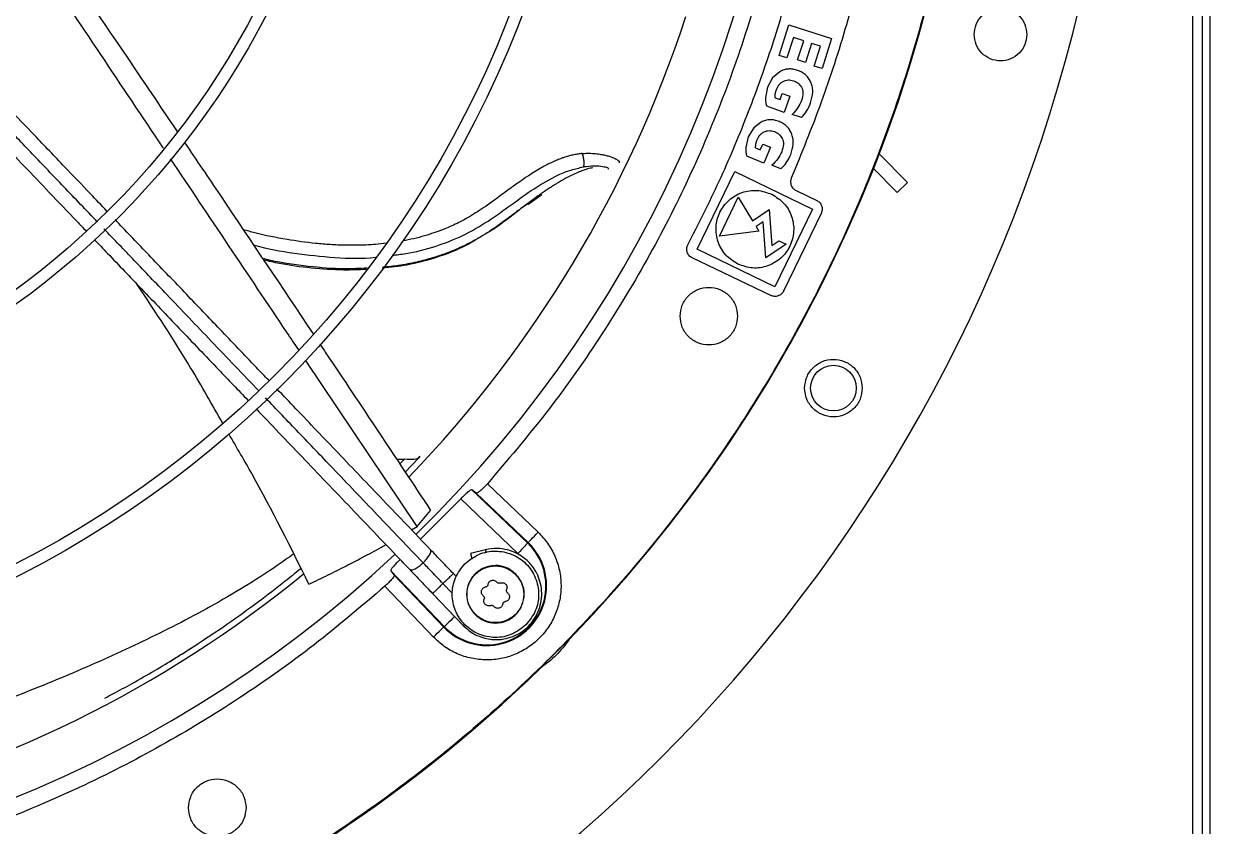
# Model space of a CAD drawing. Header units: inches. Extents: x 1229 to 1453, y -1023 to -720.
# Drawn here: x 1263.1 to 1272.84, y -934.96 to -928.37 of the extents above; entities that cross this region are included whole.
import ezdxf

# ---------------------------------------------------------------- set-up
doc = ezdxf.new("R2010")
doc.units = ezdxf.units.IN
doc.header["$MEASUREMENT"] = 0

msp = doc.modelspace()

# ---------------------------------------------------------------- linework, layer by layer
at = {"color": 18, "linetype": 'Continuous', "lineweight": 25, "true_color": 0x000000}
for p, q in [((1272.7736, -939.2706), (1272.7736, -911.8687)), ((1272.8366, -939.2706), (1272.8366, -911.8687)), ((1272.6906, -911.9447), (1272.6906, -939.1947)), ((1269.2973, -928.6322), (1269.3773, -928.3817)), ((1269.3773, -928.3817), (1269.7284, -928.4938)), ((1269.4145, -928.4863), (1269.3614, -928.6527)), ((1269.4992, -928.5134), (1269.4145, -928.4863)), ((1269.4496, -928.6687), (1269.4992, -928.5134)), ((1269.5633, -928.5338), (1269.5137, -928.6891)), ((1269.6372, -928.5574), (1269.5633, -928.5338)), ((1269.5852, -928.72), (1269.6372, -928.5574)), ((1269.7284, -928.4938), (1269.6496, -928.7405)), ((1269.3614, -928.6527), (1269.2973, -928.6322)), ((1269.5137, -928.6891), (1269.4496, -928.6687)), ((1269.6496, -928.7405), (1269.5852, -928.72)), ((1269.2437, -928.8161), (1269.2019, -928.8917)), ((1269.303, -928.7655), (1269.2437, -928.8161)), ((1269.2019, -928.8917), (1269.1854, -928.978)), ((1269.2648, -928.9795), (1269.2654, -928.947)), ((1269.2654, -928.947), (1269.2724, -928.9192)), ((1269.3055, -928.9941), (1269.3233, -928.9447)), ((1269.3233, -928.9447), (1269.3868, -928.9675)), ((1269.3393, -929.1001), (1269.1972, -929.0492)), ((1269.2648, -928.9795), (1269.3055, -928.9941)), ((1269.3868, -928.9675), (1269.3393, -929.1001)), ((1269.4805, -929.143), (1269.4048, -929.1158)), ((1269.0889, -929.2275), (1269.044, -929.3013)), ((1269.1502, -929.1794), (1269.0889, -929.2275)), ((1269.044, -929.3013), (1269.0239, -929.3868)), ((1269.1052, -929.3592), (1269.1133, -929.3317)), ((1269.1032, -929.3916), (1269.1052, -929.3592)), ((1269.1032, -929.3916), (1269.1433, -929.4079)), ((1269.1433, -929.4079), (1269.1631, -929.3593)), ((1269.1631, -929.3593), (1269.2256, -929.3847)), ((1269.2256, -929.3847), (1269.1726, -929.5152)), ((1270.1162, -929.4383), (1270.352, -929.6741)), ((1269.1726, -929.5152), (1269.0328, -929.4584)), ((1269.312, -929.5638), (1269.2375, -929.5336)), ((1268.6254, -930.2234), (1268.9338, -929.5854)), ((1268.9338, -929.5854), (1269.5719, -929.8938)), ((1270.2668, -929.756), (1270.0694, -929.5586)), ((1270.352, -929.6741), (1270.2668, -929.756)), ((1267.2352, -929.8546), (1267.3485, -929.773)), ((1268.8082, -930.1148), (1268.9623, -929.7961)), ((1268.9623, -929.7961), (1269.0794, -929.9896)), ((1269.4363, -929.7413), (1269.6063, -929.8224)), ((1269.0794, -929.9896), (1269.2164, -929.897)), ((1269.2164, -929.897), (1269.2374, -930.1926)), ((1269.5719, -929.8938), (1269.2634, -930.5318)), ((1269.6443, -929.9256), (1269.3338, -930.568)), ((1269.1671, -929.9982), (1269.1087, -930.0377)), ((1269.1882, -930.2945), (1269.1671, -929.9982)), ((1269.1305, -930.074), (1268.8082, -930.1148)), ((1269.1087, -930.0377), (1269.1305, -930.074)), ((1269.2634, -930.5318), (1268.6254, -930.2234)), ((1269.3543, -930.1822), (1269.1882, -930.2945)), ((1269.2374, -930.1926), (1269.2951, -930.1536)), ((1269.2951, -930.1536), (1269.3543, -930.1822)), ((1269.2301, -930.6026), (1268.5847, -930.2948)), ((1266.3277, -932.5), (1265.4106, -931.1334)), ((1266.2234, -931.9463), (1266.1831, -931.9853)), ((1266.2284, -932.0534), (1266.3404, -931.9353)), ((1266.3321, -931.9423), (1266.3498, -931.9227)), ((1266.3495, -931.923), (1266.3404, -931.9353)), ((1266.9026, -932.148), (1267.3194, -932.5464)), ((1266.8117, -932.2245), (1266.7756, -932.1976)), ((1266.7756, -932.1976), (1267.2339, -932.6358)), ((1266.8117, -932.2245), (1267.2378, -932.6318)), ((1266.6837, -932.2732), (1266.3537, -932.6031)), ((1267.1523, -932.7212), (1266.6837, -932.2732)), ((1266.3277, -932.5), (1266.4372, -932.3671)), ((1266.2811, -932.5272), (1266.3277, -932.5)), ((1267.2378, -932.6318), (1267.2339, -932.6358)), ((1266.887, -932.6902), (1266.7649, -932.7199)), ((1266.1862, -932.7706), (1266.6343, -933.2393)), ((1266.1107, -932.8625), (1266.1376, -932.8987)), ((1266.1107, -932.8625), (1266.5489, -933.3209)), ((1266.5449, -933.3247), (1266.1376, -932.8987)), ((1266.6476, -932.9107), (1266.6237, -932.8857)), ((1266.4595, -933.4063), (1266.0611, -932.9896)), ((1266.6145, -933.047), (1266.5383, -932.9673)), ((1266.4529, -933.0489), (1266.706, -933.3137)), ((1266.5489, -933.3209), (1266.5449, -933.3247))]:
    msp.add_line(p, q, dxfattribs=at)
at = {"color": 18, "linetype": 'Continuous', "lineweight": 25, "true_color": 0x000000, "flags": 128}
for points in [[(1267.2378, -932.6318), (1267.2396, -932.6299), (1267.2444, -932.6249), (1267.252, -932.6169), (1267.2622, -932.6063), (1267.2745, -932.5934), (1267.2885, -932.5788), (1267.3036, -932.5629), (1267.3194, -932.5464)], [(1267.2339, -932.6358), (1267.2321, -932.6377), (1267.2273, -932.6428), (1267.2197, -932.6507), (1267.2095, -932.6614), (1267.1972, -932.6742), (1267.1832, -932.6889), (1267.1681, -932.7047), (1267.1523, -932.7212)], [(1266.6343, -933.2393), (1266.6178, -933.255), (1266.6019, -933.2702), (1266.5873, -933.2842), (1266.5744, -933.2965), (1266.5638, -933.3066), (1266.5558, -933.3143), (1266.5508, -933.3191), (1266.5489, -933.3209)], [(1266.4595, -933.4063), (1266.476, -933.3906), (1266.4918, -933.3754), (1266.5065, -933.3614), (1266.5193, -933.3491), (1266.53, -933.339), (1266.5379, -933.3314), (1266.543, -933.3265), (1266.5449, -933.3247)]]:
    msp.add_lwpolyline(points, dxfattribs=at)
at = {"color": 18, "linetype": 'Continuous', "lineweight": 25, "true_color": 0x000000}
for centre, radius in [((1259.1739, -925.2608), 11.7126), ((1259.1739, -925.2608), 8.5704), ((1259.1739, -925.2608), 8.472), ((1259.1739, -925.2608), 6.6478), ((1259.1739, -925.2608), 6.5493), ((1259.1739, -925.2608), 4.7037), ((1259.1739, -925.2608), 4.6053), ((1269.7435, -931.3632), 0.1875)]:
    msp.add_circle(centre, radius, dxfattribs=at)
for centre, radius, start, end in [((1259.1739, -925.2608), 10.2157, 314.3624, 43.03697), ((1259.1739, -925.2608), 11.7147, 339.09994, 20.90006), ((1259.1739, -925.2608), 12.9331, 283.26667, 346.73333), ((1259.1739, -925.2608), 9.8425, 316.0273, 341.93053), ((1259.1739, -925.2608), 11.7147, 315.79736, 338.46866), ((1259.1739, -925.2608), 10.2157, 224.36307, 313.03719), ((1266.8991, -932.9861), 0.4901, 223.70945, 46.29055), ((1266.8991, -932.9861), 0.4845, 223.70945, 46.29055), ((1259.1739, -925.2608), 9.8425, 283.29628, 309.20157), ((1259.1739, -925.2608), 11.7147, 291.53134, 314.20264)]:
    msp.add_arc(centre, radius, start, end, dxfattribs=at)
for points, knots in [([(1270.8834, -925.2608), (1270.8786, -925.5163), (1270.8689, -926.0272), (1270.7909, -926.7903), (1270.6667, -927.5468), (1270.4924, -928.2936), (1270.2699, -929.0274), (1269.9998, -929.745), (1269.6833, -930.4435), (1269.3218, -931.1197), (1268.9169, -931.7709), (1268.4703, -932.3942), (1267.9838, -932.9869), (1267.4597, -933.5466), (1266.9, -934.0708), (1266.3073, -934.5572), (1265.684, -935.0039), (1265.0328, -935.4088), (1264.3565, -935.7703), (1263.6581, -936.0867), (1262.9404, -936.3568), (1262.2067, -936.5794), (1261.4599, -936.7535), (1260.7033, -936.8784), (1259.9402, -936.9536), (1259.1739, -936.9787), (1258.4075, -936.9536), (1257.6444, -936.8784), (1256.8878, -936.7535), (1256.141, -936.5794), (1255.4073, -936.3568), (1254.6896, -936.0867), (1253.9912, -935.7702), (1253.3149, -935.4088), (1252.6637, -935.0039), (1252.0405, -934.5572), (1251.4477, -934.0708), (1250.8881, -933.5466), (1250.3639, -932.9869), (1249.8774, -932.3942), (1249.4308, -931.7709), (1249.0259, -931.1197), (1248.6644, -930.4435), (1248.3479, -929.745), (1248.0778, -929.0274), (1247.8553, -928.2936), (1247.681, -927.5468), (1247.5568, -926.7903), (1247.4788, -926.0272), (1247.4692, -925.5163), (1247.4643, -925.2608)], [0, 0, 0, 0, 0.020833, 0.041667, 0.0625, 0.083333, 0.104167, 0.125, 0.145833, 0.166667, 0.1875, 0.208333, 0.229167, 0.25, 0.270833, 0.291667, 0.3125, 0.333333, 0.354167, 0.375, 0.395833, 0.416667, 0.4375, 0.458333, 0.479167, 0.5, 0.520833, 0.541667, 0.5625, 0.583333, 0.604167, 0.625, 0.645833, 0.666667, 0.6875, 0.708333, 0.729167, 0.75, 0.770833, 0.791667, 0.8125, 0.833333, 0.854167, 0.875, 0.895833, 0.916667, 0.9375, 0.958333, 0.979167, 1, 1, 1, 1]), ([(1269.5261, -925.2608), (1269.5208, -925.512), (1269.5102, -926.0143), (1269.4249, -926.7639), (1269.2893, -927.5054), (1269.0991, -928.2351), (1268.8566, -928.949), (1268.5626, -929.6434), (1268.2192, -930.3147), (1267.8271, -930.9586), (1267.3921, -931.5749), (1267.0658, -931.957), (1266.9026, -932.148)], [0, 0, 0, 0, 0.1, 0.2, 0.3000001, 0.4, 0.5, 0.6, 0.7000001, 0.8000001, 0.9000001, 1, 1, 1, 1]), ([(1268.5489, -930.1871), (1268.6365, -930.0137), (1268.8118, -929.6669), (1269.0378, -929.1295), (1269.2361, -928.5813), (1269.4034, -928.0229), (1269.5399, -927.4562), (1269.6445, -926.8827), (1269.7197, -926.3045), (1269.7428, -925.9167), (1269.7543, -925.7228)], [0, 0, 0, 0, 0.125, 0.25, 0.375, 0.5, 0.625, 0.75, 0.875, 1, 1, 1, 1]), ([(1270.2853, -925.7459), (1270.2717, -925.9686), (1270.2445, -926.414), (1270.1528, -927.0773), (1270.0245, -927.7343), (1269.8554, -928.382), (1269.6505, -929.0196), (1269.482, -929.4327), (1269.3978, -929.6393)], [0, 0, 0, 0, 0.166667, 0.333333, 0.5, 0.666667, 0.833333, 1, 1, 1, 1]), ([(1263.2402, -927.6128), (1263.4394, -927.9039), (1263.8137, -928.4509), (1264.1832, -928.9997), (1264.3561, -929.2565)], [0, 0, 0, 0, 0.532089, 1, 1, 1, 1]), ([(1264.2452, -929.3945), (1264.223, -929.3615), (1263.8587, -928.8178), (1263.494, -928.2724), (1263.1515, -927.7601)], [0, 0, 0, 0, 0.060733, 1, 1, 1, 1]), ([(1270.8983, -928.4604), (1270.9015, -928.4321), (1270.908, -928.3756), (1270.9577, -928.3038), (1271.0286, -928.2556), (1271.1133, -928.2382), (1271.1987, -928.2545), (1271.2709, -928.3026), (1271.3215, -928.3749), (1271.3281, -928.4319), (1271.3314, -928.4604)], [0, 0, 0, 0, 0.124776, 0.249268, 0.373187, 0.497453, 0.622964, 0.748657, 0.874336, 1, 1, 1, 1]), ([(1271.3314, -928.4604), (1271.3281, -928.4889), (1271.3215, -928.5458), (1271.2709, -928.6181), (1271.1987, -928.6662), (1271.1131, -928.6826), (1271.0281, -928.6649), (1270.9573, -928.6165), (1270.908, -928.5449), (1270.9015, -928.4886), (1270.8983, -928.4604)], [0, 0, 0, 0, 0.125621, 0.251244, 0.376883, 0.502536, 0.627912, 0.751876, 0.875495, 1, 1, 1, 1]), ([(1263.7023, -929.9995), (1263.6101, -929.9031), (1263.432, -929.7167), (1263.1728, -929.4455), (1262.9174, -929.1782), (1262.6663, -928.9154), (1262.4957, -928.7369), (1262.4138, -928.6512)], [0, 0, 0, 0, 0.215401, 0.416421, 0.60434, 0.810084, 1, 1, 1, 1]), ([(1263.7796, -929.9095), (1263.7344, -929.8622), (1263.6187, -929.7411), (1263.4206, -929.5338), (1263.195, -929.2978), (1262.9762, -929.0687), (1262.7832, -928.8668), (1262.6287, -928.7051), (1262.5382, -928.6104), (1262.5041, -928.5748)], [0, 0, 0, 0, 0.106777, 0.27357, 0.467155, 0.637763, 0.78802, 0.920207, 1, 1, 1, 1]), ([(1262.3343, -928.7389), (1262.3826, -928.7895), (1262.4986, -928.9109), (1262.6906, -929.1118), (1262.8974, -929.3283), (1263.1059, -929.5464), (1263.314, -929.7641), (1263.4842, -929.9423), (1263.5851, -930.0479), (1263.6105, -930.0744)], [0, 0, 0, 0, 0.11322, 0.271448, 0.450246, 0.598735, 0.76149, 0.940153, 1, 1, 1, 1]), ([(1269.4504, -928.7551), (1269.4376, -928.7512), (1269.4127, -928.7436), (1269.3741, -928.7423), (1269.3368, -928.7488), (1269.3144, -928.7599), (1269.303, -928.7655)], [0, 0, 0, 0, 0.263446, 0.509883, 0.751187, 1, 1, 1, 1]), ([(1269.5599, -928.8574), (1269.5545, -928.8458), (1269.5438, -928.8227), (1269.5186, -928.7938), (1269.4874, -928.7703), (1269.463, -928.7603), (1269.4504, -928.7551)], [0, 0, 0, 0, 0.248627, 0.490001, 0.736551, 1, 1, 1, 1]), ([(1269.2724, -928.9192), (1269.2793, -928.9036), (1269.2893, -928.8808), (1269.3118, -928.8572), (1269.3247, -928.8491), (1269.331, -928.845)], [0, 0, 0, 0, 0.526917, 0.76597, 1, 1, 1, 1]), ([(1269.331, -928.845), (1269.3377, -928.8419), (1269.3507, -928.8358), (1269.3802, -928.8305), (1269.402, -928.8358), (1269.4168, -928.8394)], [0, 0, 0, 0, 0.247726, 0.489599, 1, 1, 1, 1]), ([(1269.4168, -928.8394), (1269.4299, -928.8453), (1269.4564, -928.8574), (1269.473, -928.8815), (1269.4814, -928.8938)], [0, 0, 0, 0, 0.490678, 1, 1, 1, 1]), ([(1269.5559, -929.0206), (1269.564, -928.9922), (1269.5757, -928.9509), (1269.5721, -928.8948), (1269.5639, -928.8698), (1269.5599, -928.8574)], [0, 0, 0, 0, 0.527095, 0.766136, 1, 1, 1, 1]), ([(1269.4814, -928.8938), (1269.4848, -928.901), (1269.4919, -928.9159), (1269.4955, -928.9534), (1269.4875, -928.9817), (1269.4818, -929.0016)], [0, 0, 0, 0, 0.214494, 0.444493, 1, 1, 1, 1]), ([(1269.1854, -928.978), (1269.1852, -928.9914), (1269.185, -929.0159), (1269.1934, -929.0389), (1269.1972, -929.0492)], [0, 0, 0, 0, 0.550547, 1, 1, 1, 1]), ([(1269.4818, -929.0016), (1269.4729, -929.022), (1269.4542, -929.0648), (1269.4217, -929.0983), (1269.4048, -929.1158)], [0, 0, 0, 0, 0.478269, 1, 1, 1, 1]), ([(1269.4805, -929.143), (1269.4957, -929.1261), (1269.5283, -929.09), (1269.5463, -929.0448), (1269.5559, -929.0206)], [0, 0, 0, 0, 0.4656376, 1, 1, 1, 1]), ([(1269.2979, -929.175), (1269.2852, -929.1706), (1269.2607, -929.1621), (1269.2222, -929.1591), (1269.1847, -929.1641), (1269.1618, -929.1743), (1269.1502, -929.1794)], [0, 0, 0, 0, 0.263448, 0.509886, 0.751189, 1, 1, 1, 1]), ([(1269.1749, -929.26), (1269.1817, -929.2572), (1269.195, -929.2515), (1269.2246, -929.2475), (1269.2462, -929.2537), (1269.2609, -929.2579)], [0, 0, 0, 0, 0.24773, 0.489597, 1, 1, 1, 1]), ([(1269.403, -929.2818), (1269.3981, -929.2699), (1269.3884, -929.2465), (1269.3644, -929.2165), (1269.3342, -929.1917), (1269.3103, -929.1807), (1269.2979, -929.175)], [0, 0, 0, 0, 0.248632, 0.490005, 0.736545, 1, 1, 1, 1]), ([(1264.417, -929.3467), (1264.5151, -929.4919), (1264.8688, -930.0153), (1265.2187, -930.539), (1265.4715, -930.9175)], [0, 0, 0, 0, 0.277328, 1, 1, 1, 1]), ([(1269.1133, -929.3317), (1269.1209, -929.3163), (1269.1318, -929.294), (1269.1552, -929.2713), (1269.1684, -929.2638), (1269.1749, -929.26)], [0, 0, 0, 0, 0.52692, 0.765962, 1, 1, 1, 1]), ([(1269.2609, -929.2579), (1269.2737, -929.2644), (1269.2997, -929.2775), (1269.3152, -929.3023), (1269.3232, -929.3149)], [0, 0, 0, 0, 0.490676, 1, 1, 1, 1]), ([(1269.3232, -929.3149), (1269.3263, -929.3222), (1269.3327, -929.3374), (1269.3348, -929.3751), (1269.3256, -929.4029), (1269.3191, -929.4226)], [0, 0, 0, 0, 0.214499, 0.444497, 1, 1, 1, 1]), ([(1269.3924, -929.4447), (1269.4016, -929.4167), (1269.4151, -929.3759), (1269.4137, -929.3197), (1269.4066, -929.2943), (1269.403, -929.2818)], [0, 0, 0, 0, 0.527094, 0.7661357, 1, 1, 1, 1]), ([(1267.6814, -929.437), (1267.6703, -929.4383), (1267.6475, -929.4411), (1267.6126, -929.4477), (1267.5763, -929.4564), (1267.5432, -929.4661), (1267.5095, -929.4777), (1267.4732, -929.4917), (1267.432, -929.5099), (1267.3903, -929.5305), (1267.3449, -929.5551), (1267.2945, -929.5848), (1267.2346, -929.6231), (1267.1649, -929.6708), (1267.0793, -929.732), (1266.987, -929.8001), (1266.8999, -929.8631), (1266.8245, -929.9145), (1266.7506, -929.9604), (1266.6612, -930.0087), (1266.5456, -930.0609), (1266.3999, -930.1112), (1266.2841, -930.1419), (1266.2168, -930.1527), (1266.2099, -930.1538)], [0, 0, 0, 0, 0.020248, 0.041453, 0.06358, 0.0866, 0.102644, 0.126716, 0.155363, 0.182381, 0.209021, 0.246963, 0.28662, 0.336424, 0.399614, 0.478049, 0.547725, 0.599316, 0.648188, 0.709671, 0.786694, 0.879285, 0.987574, 1, 1, 1, 1]), ([(1267.6814, -929.437), (1267.6941, -929.4363), (1267.7223, -929.4347), (1267.7679, -929.4359), (1267.8128, -929.4403), (1267.8533, -929.4471), (1267.8882, -929.4553), (1267.9241, -929.4663), (1267.956, -929.4803), (1267.9835, -929.4971), (1267.9847, -929.5075), (1267.9853, -929.513)], [0, 0, 0, 0, 0.079734, 0.178256, 0.296995, 0.387945, 0.480574, 0.582572, 0.72018, 0.853481, 1, 1, 1, 1]), ([(1267.6914, -929.548), (1267.6924, -929.5457), (1267.6946, -929.541), (1267.6966, -929.5301), (1267.6973, -929.5165), (1267.6966, -929.5005), (1267.6944, -929.4834), (1267.6909, -929.4664), (1267.6865, -929.4506), (1267.6831, -929.4414), (1267.6814, -929.437)], [0, 0, 0, 0, 0.114968, 0.238123, 0.367412, 0.499995, 0.63258, 0.761867, 0.885025, 1, 1, 1, 1]), ([(1269.0239, -929.3868), (1269.0232, -929.4003), (1269.022, -929.4247), (1269.0295, -929.448), (1269.0328, -929.4584)], [0, 0, 0, 0, 0.550548, 1, 1, 1, 1]), ([(1269.3191, -929.4226), (1269.3094, -929.4427), (1269.2889, -929.4846), (1269.2551, -929.5168), (1269.2375, -929.5336)], [0, 0, 0, 0, 0.47827, 1, 1, 1, 1]), ([(1269.312, -929.5638), (1269.3279, -929.5476), (1269.3619, -929.5129), (1269.3818, -929.4685), (1269.3924, -929.4447)], [0, 0, 0, 0, 0.465642, 1, 1, 1, 1]), ([(1265.3541, -931.0492), (1265.321, -930.9999), (1264.9711, -930.4785), (1264.6204, -929.9549), (1264.3029, -929.4807)], [0, 0, 0, 0, 0.094407, 1, 1, 1, 1]), ([(1267.8974, -929.5658), (1267.8975, -929.5623), (1267.8978, -929.5552), (1267.8516, -929.5452), (1267.7829, -929.5387), (1267.7218, -929.5449), (1267.6914, -929.548)], [0, 0, 0, 0, 0.244465, 0.494335, 0.747924, 1, 1, 1, 1]), ([(1266.1207, -930.2723), (1266.1581, -930.2683), (1266.2787, -930.2554), (1266.4752, -930.2036), (1266.7038, -930.1155), (1266.9092, -929.9953), (1267.0966, -929.8592), (1267.2831, -929.7247), (1267.449, -929.6263), (1267.5884, -929.5697), (1267.6573, -929.5552), (1267.6914, -929.548)], [0, 0, 0, 0, 0.062061, 0.200401, 0.339028, 0.477389, 0.612625, 0.745151, 0.874643, 0.938101, 1, 1, 1, 1]), ([(1267.7685, -929.554), (1267.7543, -929.557), (1267.7256, -929.563), (1267.6796, -929.5788), (1267.6291, -929.5994), (1267.5727, -929.6265), (1267.5251, -929.6527), (1267.4906, -929.6729), (1267.4691, -929.6858), (1267.4436, -929.7017), (1267.4141, -929.7205), (1267.3809, -929.7425), (1267.3577, -929.7585), (1267.3454, -929.7669)], [0, 0, 0, 0, 0.113461, 0.228829, 0.328724, 0.466208, 0.615602, 0.655734, 0.705473, 0.764802, 0.833692, 0.912107, 1, 1, 1, 1]), ([(1269.3978, -929.6393), (1269.3949, -929.649), (1269.389, -929.6683), (1269.3949, -929.6987), (1269.4105, -929.7253), (1269.4277, -929.736), (1269.4363, -929.7413)], [0, 0, 0, 0, 0.2500006, 0.5000011, 0.7499991, 1, 1, 1, 1]), ([(1268.9599, -930.3456), (1268.9244, -930.3231), (1268.8535, -930.2782), (1268.7901, -930.1656), (1268.7721, -930.0399), (1268.8042, -929.9163), (1268.8812, -929.8143), (1268.9908, -929.7503), (1269.1184, -929.7302), (1269.1977, -929.7578), (1269.2373, -929.7717)], [0, 0, 0, 0, 0.124999, 0.249999, 0.374999, 0.5, 0.625, 0.75, 0.875001, 1, 1, 1, 1]), ([(1267.3454, -929.7669), (1267.3365, -929.7732), (1267.3129, -929.7897), (1267.2691, -929.8213), (1267.2082, -929.8664), (1267.1402, -929.9179), (1267.077, -929.9655), (1267.025, -930.0039), (1266.9808, -930.0355), (1266.9283, -930.0717), (1266.8689, -930.11), (1266.8037, -930.1478), (1266.7217, -930.1908), (1266.6077, -930.2424), (1266.4668, -930.2919), (1266.3184, -930.3307), (1266.1822, -930.3574), (1266.0886, -930.3671), (1266.0455, -930.3716)], [0, 0, 0, 0, 0.022647, 0.059458, 0.112119, 0.18067, 0.238273, 0.278725, 0.316919, 0.352855, 0.412852, 0.465176, 0.509769, 0.604917, 0.722402, 0.813143, 0.913791, 1, 1, 1, 1]), ([(1269.2373, -929.7717), (1269.2728, -929.7942), (1269.3437, -929.8391), (1269.4072, -929.9516), (1269.4251, -930.0773), (1269.393, -930.2009), (1269.3161, -930.3029), (1269.2064, -930.3669), (1269.0788, -930.3871), (1268.9996, -930.3594), (1268.9599, -930.3456)], [0, 0, 0, 0, 0.125, 0.25, 0.375, 0.499999, 0.624999, 0.749999, 0.874999, 1, 1, 1, 1]), ([(1269.6063, -929.8224), (1269.615, -929.8278), (1269.6323, -929.8386), (1269.648, -929.8657), (1269.6536, -929.8964), (1269.6474, -929.9158), (1269.6443, -929.9256)], [0, 0, 0, 0, 0.25001, 0.500007, 0.750003, 1, 1, 1, 1]), ([(1267.2288, -929.8533), (1267.1987, -929.8757), (1267.102, -929.9477), (1266.9889, -930.0413), (1266.8915, -930.0965), (1266.8665, -930.1107)], [0, 0, 0, 0, 0.25047, 0.807585, 1, 1, 1, 1]), ([(1265.1077, -931.2992), (1265.074, -931.264), (1264.9409, -931.1247), (1264.7159, -930.8892), (1264.4272, -930.5871), (1264.1509, -930.298), (1263.9554, -930.0935), (1263.8573, -929.9908), (1263.8467, -929.9797)], [0, 0, 0, 0, 0.080732, 0.319058, 0.536803, 0.768161, 0.974843, 1, 1, 1, 1]), ([(1265.0297, -931.3886), (1264.8988, -931.2516), (1264.6468, -930.9879), (1264.3048, -930.63), (1264.0109, -930.3225), (1263.8386, -930.1422), (1263.7555, -930.0552)], [0, 0, 0, 0, 0.30978, 0.596486, 0.805334, 1, 1, 1, 1]), ([(1266.0711, -930.1745), (1266.0418, -930.1778), (1265.9717, -930.1858), (1265.8598, -930.1908), (1265.7365, -930.1913), (1265.6142, -930.186), (1265.4546, -930.1729), (1265.2473, -930.1434), (1265.0486, -930.1048), (1264.9304, -930.0712), (1264.8985, -930.0622)], [0, 0, 0, 0, 0.07502, 0.180081, 0.284247, 0.387504, 0.489824, 0.6891, 0.916212, 1, 1, 1, 1]), ([(1266.8575, -930.116), (1266.8144, -930.1427), (1266.7011, -930.213), (1266.4933, -930.2926), (1266.2621, -930.3552), (1266.1075, -930.3721), (1266.0395, -930.3795)], [0, 0, 0, 0, 0.180135, 0.474516, 0.768977, 1, 1, 1, 1]), ([(1263.6777, -930.1448), (1263.7136, -930.1823), (1263.8426, -930.3174), (1264.0748, -930.5603), (1264.3789, -930.8785), (1264.6698, -931.183), (1264.8569, -931.3788), (1264.9368, -931.4623)], [0, 0, 0, 0, 0.084805, 0.305611, 0.551323, 0.808548, 1, 1, 1, 1]), ([(1264.9825, -930.1874), (1264.9855, -930.1883), (1265.0954, -930.219), (1265.3185, -930.2591), (1265.6501, -930.2944), (1265.8747, -930.3021), (1265.9845, -930.2889), (1265.9845, -930.2889)], [0, 0, 0, 0, 0.009341, 0.33831, 0.668436, 0.999941, 1, 1, 1, 1]), ([(1268.5847, -930.2948), (1268.5801, -930.2922), (1268.5708, -930.2871), (1268.5592, -930.2761), (1268.5499, -930.2633), (1268.5434, -930.2487), (1268.5399, -930.2332), (1268.5396, -930.2173), (1268.5423, -930.2015), (1268.5467, -930.1919), (1268.5489, -930.1871)], [0, 0, 0, 0, 0.125001, 0.250005, 0.375004, 0.5, 0.624998, 0.749999, 0.874999, 1, 1, 1, 1]), ([(1265.9167, -930.3786), (1265.8542, -930.3815), (1265.6931, -930.3891), (1265.4267, -930.3654), (1265.202, -930.3346), (1265.0787, -930.3044), (1265.0573, -930.2991)], [0, 0, 0, 0, 0.217672, 0.561292, 0.923662, 1, 1, 1, 1]), ([(1265.9089, -930.3889), (1265.8464, -930.3916), (1265.6964, -930.3982), (1265.4576, -930.3795), (1265.2383, -930.352), (1265.1091, -930.3219), (1265.0658, -930.3119)], [0, 0, 0, 0, 0.222118, 0.532821, 0.843556, 1, 1, 1, 1]), ([(1264.7309, -931.653), (1264.6443, -931.4996), (1264.4246, -931.1106), (1264.1781, -930.7379), (1264.0288, -930.5122)], [0, 0, 0, 0, 0.394211, 1, 1, 1, 1]), ([(1268.4844, -930.7726), (1268.4879, -930.7417), (1268.495, -930.6799), (1268.5496, -930.6012), (1268.6277, -930.5487), (1268.7206, -930.5302), (1268.8135, -930.5487), (1268.8915, -930.6012), (1268.9462, -930.6799), (1268.9533, -930.7417), (1268.9568, -930.7726)], [0, 0, 0, 0, 0.1250006, 0.2500004, 0.374999, 0.5000016, 0.625001, 0.7499996, 0.8749994, 1, 1, 1, 1]), ([(1269.3338, -930.568), (1269.3281, -930.5764), (1269.3168, -930.5932), (1269.2895, -930.6079), (1269.2589, -930.6126), (1269.2397, -930.6059), (1269.2301, -930.6026)], [0, 0, 0, 0, 0.25, 0.499995, 0.750002, 1, 1, 1, 1]), ([(1268.9568, -930.7726), (1268.9533, -930.8035), (1268.9462, -930.8654), (1268.8915, -930.944), (1268.8135, -930.9965), (1268.7206, -931.015), (1268.6277, -930.9965), (1268.5496, -930.944), (1268.495, -930.8654), (1268.4879, -930.8035), (1268.4844, -930.7726)], [0, 0, 0, 0, 0.1250006, 0.2500004, 0.374999, 0.4999984, 0.625001, 0.7499996, 0.8749994, 1, 1, 1, 1]), ([(1265.5281, -931.0019), (1265.5446, -931.0266), (1265.8497, -931.4819), (1266.1517, -931.9369), (1266.4372, -932.3671)], [0, 0, 0, 0, 0.054287, 1, 1, 1, 1]), ([(1269.5072, -931.3632), (1269.5107, -931.3324), (1269.5178, -931.2708), (1269.5719, -931.1925), (1269.6493, -931.1399), (1269.7415, -931.1208), (1269.8346, -931.1385), (1269.9135, -931.1907), (1269.9689, -931.2697), (1269.9761, -931.332), (1269.9797, -931.3632)], [0, 0, 0, 0, 0.12434, 0.248914, 0.373092, 0.497137, 0.622303, 0.748213, 0.874114, 1, 1, 1, 1]), ([(1266.4362, -932.6894), (1266.3061, -932.5533), (1266.054, -932.2895), (1265.685, -931.9033), (1265.3948, -931.5997), (1265.2272, -931.4243), (1265.1757, -931.3704)], [0, 0, 0, 0, 0.311686, 0.604241, 0.878427, 1, 1, 1, 1]), ([(1269.9797, -931.3632), (1269.9761, -931.3943), (1269.9689, -931.4564), (1269.9137, -931.5354), (1269.8348, -931.5878), (1269.7412, -931.6056), (1269.6483, -931.5861), (1269.5711, -931.533), (1269.5176, -931.4548), (1269.5107, -931.3937), (1269.5072, -931.3632)], [0, 0, 0, 0, 0.12571, 0.251416, 0.377132, 0.502861, 0.62858, 0.753078, 0.87631, 1, 1, 1, 1]), ([(1266.3753, -932.7966), (1266.2499, -932.6654), (1266.0033, -932.4074), (1265.6623, -932.0506), (1265.3567, -931.7308), (1265.1727, -931.5383), (1265.0823, -931.4436)], [0, 0, 0, 0, 0.292964, 0.576036, 0.791578, 1, 1, 1, 1]), ([(1265.0048, -931.5335), (1265.0196, -931.5489), (1265.1616, -931.6976), (1265.4385, -931.9873), (1265.8444, -932.4121), (1266.122, -932.7026), (1266.2654, -932.8526)], [0, 0, 0, 0, 0.034882, 0.334856, 0.656456, 1, 1, 1, 1]), ([(1265.438, -932.973), (1265.2875, -932.6693), (1265.0805, -932.2514), (1264.8451, -931.8492), (1264.7807, -931.7393)], [0, 0, 0, 0, 0.726612, 1, 1, 1, 1]), ([(1266.1575, -931.9469), (1266.168, -931.9469), (1266.1906, -931.9467), (1266.212, -931.9464), (1266.2234, -931.9463)], [0, 0, 0, 0, 0.46458, 1, 1, 1, 1]), ([(1266.3404, -931.9353), (1266.33, -931.9411), (1266.3081, -931.9532), (1266.2525, -931.9487), (1266.2234, -931.9463)], [0, 0, 0, 0, 0.475869, 1, 1, 1, 1]), ([(1266.9026, -932.148), (1266.8924, -932.1591), (1266.8718, -932.1815), (1266.843, -932.2078), (1266.8205, -932.2245), (1266.8147, -932.2245), (1266.8117, -932.2245)], [0, 0, 0, 0, 0.24423, 0.4964, 0.747202, 1, 1, 1, 1]), ([(1266.7756, -932.1976), (1266.7726, -932.1976), (1266.7668, -932.1976), (1266.7443, -932.2143), (1266.7152, -932.2403), (1266.6941, -932.2623), (1266.6837, -932.2732)], [0, 0, 0, 0, 0.252626, 0.503248, 0.755217, 1, 1, 1, 1]), ([(1267.3194, -932.5464), (1267.3463, -932.5753), (1267.4011, -932.6339), (1267.4601, -932.7413), (1267.4982, -932.8588), (1267.5113, -932.981), (1267.5003, -933.1011), (1267.4664, -933.216), (1267.4101, -933.3234), (1267.3322, -933.4191), (1267.2365, -933.4971), (1267.1291, -933.5533), (1267.0141, -933.5872), (1266.8941, -933.5983), (1266.7718, -933.5852), (1266.6543, -933.5471), (1266.547, -933.4881), (1266.4883, -933.4333), (1266.4595, -933.4063)], [0, 0, 0, 0, 0.0609954, 0.124061, 0.1879942, 0.2514906, 0.3132975, 0.3737131, 0.4362133, 0.5000005, 0.5637869, 0.6262875, 0.6867026, 0.74851, 0.8120066, 0.8759389, 0.9390044, 1, 1, 1, 1]), ([(1265.438, -932.973), (1265.4907, -932.9478), (1265.5924, -932.8993), (1265.7382, -932.826), (1265.8842, -932.7498), (1265.9936, -932.6911), (1266.0578, -932.6549), (1266.0699, -932.6481)], [0, 0, 0, 0, 0.246531, 0.476022, 0.688417, 0.941305, 1, 1, 1, 1]), ([(1265.3103, -932.7259), (1265.2662, -932.7579), (1265.1326, -932.8546), (1264.9063, -932.9971), (1264.5397, -933.2111), (1264.0738, -933.4475), (1263.5073, -933.704), (1263.1234, -933.8563), (1262.9314, -933.9325)], [0, 0, 0, 0, 0.0577, 0.174857, 0.292286, 0.527695, 0.763643, 1, 1, 1, 1]), ([(1266.3753, -932.7966), (1266.3858, -932.7859), (1266.4068, -932.7644), (1266.4296, -932.7317), (1266.442, -932.7037), (1266.4381, -932.6942), (1266.4362, -932.6894)], [0, 0, 0, 0, 0.242953, 0.485903, 0.742951, 1, 1, 1, 1]), ([(1266.6237, -932.8857), (1266.5919, -932.8524), (1266.5283, -932.7858), (1266.4669, -932.7216), (1266.4362, -932.6894)], [0, 0, 0, 0, 0.500002, 1, 1, 1, 1]), ([(1266.7045, -933.3121), (1266.7251, -933.331), (1266.7639, -933.3668), (1266.8308, -933.4011), (1266.8934, -933.4205), (1266.962, -933.4298), (1267.0351, -933.4258), (1267.1124, -933.4044), (1267.1819, -933.3685), (1267.2433, -933.3182), (1267.2929, -933.2558), (1267.3284, -933.1843), (1267.3479, -933.107), (1267.3508, -933.0278), (1267.3374, -932.9519), (1267.3147, -932.8942), (1267.2909, -932.8526), (1267.2684, -932.8207), (1267.2378, -932.7861), (1267.1951, -932.7493), (1267.1381, -932.7146), (1267.066, -932.6881), (1266.979, -932.6749), (1266.9183, -932.685), (1266.8863, -932.6903)], [0, 0, 0, 0, 0.053383, 0.100935, 0.142644, 0.178507, 0.233213, 0.281771, 0.331518, 0.382116, 0.432747, 0.483378, 0.53401, 0.584641, 0.634226, 0.680757, 0.70288, 0.726041, 0.755415, 0.791313, 0.833729, 0.882655, 0.938082, 1, 1, 1, 1]), ([(1266.7182, -932.8051), (1266.7547, -932.7761), (1266.8279, -932.718), (1266.9692, -932.6926), (1267.1077, -932.7197), (1267.2258, -932.7986), (1267.3047, -932.9167), (1267.3318, -933.0552), (1267.3064, -933.1965), (1267.2483, -933.2697), (1267.2193, -933.3062)], [0, 0, 0, 0, 0.125, 0.249999, 0.374999, 0.500001, 0.625, 0.75, 0.875001, 1, 1, 1, 1]), ([(1266.7652, -932.7214), (1266.7651, -932.721), (1266.7647, -932.7194), (1266.7674, -932.7304), (1266.7714, -932.7469), (1266.7751, -932.7621), (1266.7762, -932.7664)], [0, 0, 0, 0, 0.124221, 0.48944, 0.854973, 1, 1, 1, 1]), ([(1266.8863, -932.6903), (1266.8866, -932.6917), (1266.8872, -932.6939), (1266.8911, -932.7099), (1266.8927, -932.7165)], [0, 0, 0, 0, 0.58846, 1, 1, 1, 1]), ([(1264.4927, -933.4839), (1264.5864, -933.422), (1264.7641, -933.3046), (1265.0143, -933.1234), (1265.2133, -932.972), (1265.3287, -932.8775), (1265.3709, -932.8431)], [0, 0, 0, 0, 0.317134, 0.601378, 0.854454, 1, 1, 1, 1]), ([(1266.1862, -932.7706), (1266.1754, -932.781), (1266.1534, -932.8022), (1266.1273, -932.8312), (1266.1107, -932.8538), (1266.1107, -932.8596), (1266.1107, -932.8625)], [0, 0, 0, 0, 0.244784, 0.496747, 0.747372, 1, 1, 1, 1]), ([(1266.2654, -932.8526), (1266.2701, -932.8548), (1266.2794, -932.8591), (1266.3079, -932.848), (1266.3416, -932.8267), (1266.364, -932.8067), (1266.3753, -932.7966)], [0, 0, 0, 0, 0.257047, 0.514093, 0.757042, 1, 1, 1, 1]), ([(1266.2654, -932.8526), (1266.2961, -932.8848), (1266.3575, -932.949), (1266.4211, -933.0156), (1266.4529, -933.0489)], [0, 0, 0, 0, 0.499998, 1, 1, 1, 1]), ([(1266.5383, -932.9673), (1266.5073, -932.9349), (1266.452, -932.877), (1266.3987, -932.8212), (1266.3753, -932.7966)], [0, 0, 0, 0, 0.559898, 1, 1, 1, 1]), ([(1267.2193, -933.3062), (1267.1827, -933.3353), (1267.1096, -933.3933), (1266.9683, -933.4188), (1266.8297, -933.3917), (1266.7117, -933.3127), (1266.6327, -933.1947), (1266.6056, -933.0561), (1266.6311, -932.9148), (1266.6892, -932.8417), (1266.7182, -932.8051)], [0, 0, 0, 0, 0.125001, 0.250001, 0.375, 0.5, 0.625, 0.75, 0.875, 1, 1, 1, 1]), ([(1267.1358, -932.8886), (1267.1114, -932.8693), (1267.0626, -932.8306), (1266.9684, -932.8136), (1266.8761, -932.8317), (1266.7974, -932.8843), (1266.7447, -932.963), (1266.7267, -933.0554), (1266.7436, -933.1496), (1266.7823, -933.1983), (1266.8017, -933.2227)], [0, 0, 0, 0, 0.125001, 0.25, 0.374999, 0.499998, 0.624999, 0.749999, 0.874999, 1, 1, 1, 1]), ([(1266.8041, -933.2203), (1266.7851, -933.1963), (1266.7469, -933.1482), (1266.7302, -933.0554), (1266.748, -932.9644), (1266.7998, -932.8868), (1266.8774, -932.8349), (1266.9684, -932.8171), (1267.0613, -932.8339), (1267.1093, -932.872), (1267.1333, -932.8911)], [0, 0, 0, 0, 0.1249984, 0.2499988, 0.3749993, 0.4999977, 0.6249999, 0.7499986, 0.8750005, 1, 1, 1, 1]), ([(1266.1376, -932.8987), (1266.1376, -932.9016), (1266.1376, -932.9074), (1266.1209, -932.9299), (1266.0945, -932.9587), (1266.0721, -932.9794), (1266.0611, -932.9896)], [0, 0, 0, 0, 0.2528, 0.503596, 0.755768, 1, 1, 1, 1]), ([(1266.5383, -932.9673), (1266.5492, -932.9569), (1266.5709, -932.9361), (1266.5992, -932.9091), (1266.6196, -932.8896), (1266.6224, -932.887), (1266.6237, -932.8857)], [0, 0, 0, 0, 0.24295, 0.4859, 0.74295, 1, 1, 1, 1]), ([(1266.8017, -933.2227), (1266.8261, -933.2421), (1266.8748, -933.2808), (1266.969, -933.2977), (1267.0614, -933.2797), (1267.1401, -933.2271), (1267.1927, -933.1483), (1267.2108, -933.056), (1267.1938, -932.9618), (1267.1551, -932.913), (1267.1358, -932.8886)], [0, 0, 0, 0, 0.124999, 0.249998, 0.374998, 0.499999, 0.624999, 0.749999, 0.875, 1, 1, 1, 1]), ([(1267.1333, -932.8911), (1267.1524, -932.9151), (1267.1905, -932.9631), (1267.2073, -933.056), (1267.1895, -933.147), (1267.1376, -933.2246), (1267.0601, -933.2764), (1266.969, -933.2942), (1266.8762, -933.2775), (1266.8282, -933.2393), (1266.8041, -933.2203)], [0, 0, 0, 0, 0.125, 0.25, 0.375, 0.499999, 0.624999, 0.75, 0.874998, 1, 1, 1, 1]), ([(1266.9086, -932.9752), (1266.9096, -932.9711), (1266.9113, -932.9633), (1266.9182, -932.9533), (1266.9271, -932.9457), (1266.938, -932.9411), (1266.9498, -932.9396), (1266.9613, -932.9417), (1266.9723, -932.947), (1266.9777, -932.9528), (1266.9806, -932.956)], [0, 0, 0, 0, 0.136252, 0.254606, 0.379598, 0.500013, 0.620407, 0.745434, 0.863769, 1, 1, 1, 1]), ([(1266.0611, -932.9896), (1265.8701, -933.1527), (1265.488, -933.4791), (1264.8717, -933.9141), (1264.2278, -934.3062), (1263.5565, -934.6496), (1262.8621, -934.9435), (1262.1482, -935.1861), (1261.4185, -935.3761), (1260.6769, -935.5125), (1259.9274, -935.5947), (1259.1739, -935.6221), (1258.4203, -935.5947), (1257.6708, -935.5125), (1256.9292, -935.3761), (1256.1995, -935.1861), (1255.4856, -934.9435), (1254.7912, -934.6496), (1254.1199, -934.3062), (1253.476, -933.9141), (1252.8597, -933.4791), (1252.4776, -933.1527), (1252.2866, -932.9896)], [0, 0, 0, 0, 0.0500001, 0.1, 0.15, 0.1999999, 0.25, 0.3, 0.35, 0.4000001, 0.45, 0.5000001, 0.5499999, 0.5999999, 0.65, 0.7, 0.75, 0.8000001, 0.8500001, 0.9000001, 0.9500001, 1, 1, 1, 1]), ([(1266.4529, -933.0489), (1266.4543, -933.0476), (1266.457, -933.045), (1266.4775, -933.0254), (1266.5057, -932.9984), (1266.5275, -932.9777), (1266.5383, -932.9673)], [0, 0, 0, 0, 0.257049, 0.514095, 0.75705, 1, 1, 1, 1]), ([(1266.869, -933.0675), (1266.8659, -933.0646), (1266.86, -933.0592), (1266.8548, -933.0482), (1266.8527, -933.0367), (1266.8541, -933.025), (1266.8588, -933.0141), (1266.8663, -933.0052), (1266.8763, -932.9983), (1266.8841, -932.9965), (1266.8883, -932.9956)], [0, 0, 0, 0, 0.136222, 0.254553, 0.379562, 0.499975, 0.620367, 0.745376, 0.863737, 1, 1, 1, 1]), ([(1266.9086, -932.9752), (1266.908, -932.9778), (1266.9069, -932.9828), (1266.9022, -932.9891), (1266.8959, -932.9938), (1266.8909, -932.995), (1266.8883, -932.9956)], [0, 0, 0, 0, 0.256016, 0.500006, 0.743943, 1, 1, 1, 1]), ([(1267.0083, -932.9634), (1267.0058, -932.9642), (1267.0009, -932.9657), (1266.9931, -932.9648), (1266.9858, -932.9617), (1266.9824, -932.9579), (1266.9806, -932.956)], [0, 0, 0, 0, 0.255944, 0.499894, 0.743912, 1, 1, 1, 1]), ([(1267.0083, -932.9634), (1267.0124, -932.9621), (1267.02, -932.9598), (1267.0321, -932.9607), (1267.0433, -932.9646), (1267.0493, -932.9697), (1267.0522, -932.9722)], [0, 0, 0, 0, 0.272477, 0.509179, 0.759211, 1, 1, 1, 1]), ([(1267.0684, -933.0438), (1267.0715, -933.0467), (1267.0774, -933.0521), (1267.0827, -933.0631), (1267.0847, -933.0746), (1267.0834, -933.0864), (1267.0788, -933.0971), (1267.0713, -933.106), (1267.0614, -933.113), (1267.0534, -933.1148), (1267.0492, -933.1158)], [0, 0, 0, 0, 0.133503, 0.255989, 0.378469, 0.499258, 0.621544, 0.739531, 0.861867, 1, 1, 1, 1]), ([(1267.0522, -932.9722), (1267.0547, -932.9751), (1267.0598, -932.9811), (1267.0637, -932.9924), (1267.0646, -933.0045), (1267.0622, -933.0121), (1267.061, -933.0161)], [0, 0, 0, 0, 0.240785, 0.490794, 0.736613, 1, 1, 1, 1]), ([(1267.0684, -933.0438), (1267.0665, -933.0421), (1267.0628, -933.0386), (1267.0596, -933.0313), (1267.0587, -933.0235), (1267.0602, -933.0186), (1267.061, -933.0161)], [0, 0, 0, 0, 0.256057, 0.500102, 0.744, 1, 1, 1, 1]), ([(1266.869, -933.0675), (1266.871, -933.0693), (1266.8747, -933.0728), (1266.8778, -933.0801), (1266.8787, -933.0879), (1266.8772, -933.0928), (1266.8765, -933.0953)], [0, 0, 0, 0, 0.256053, 0.500094, 0.745977, 1, 1, 1, 1]), ([(1266.8852, -933.1392), (1266.8827, -933.1362), (1266.8776, -933.1302), (1266.8738, -933.1191), (1266.8728, -933.107), (1266.8752, -933.0994), (1266.8765, -933.0953)], [0, 0, 0, 0, 0.240813, 0.4908788, 0.7275178, 1, 1, 1, 1]), ([(1266.9291, -933.1479), (1266.925, -933.1492), (1266.9174, -933.1516), (1266.9053, -933.1506), (1266.8942, -933.1468), (1266.8882, -933.1417), (1266.8852, -933.1392)], [0, 0, 0, 0, 0.272431, 0.509129, 0.759164, 1, 1, 1, 1]), ([(1267.0288, -933.1361), (1267.0279, -933.1403), (1267.0261, -933.1481), (1267.0193, -933.1581), (1267.0103, -933.1656), (1266.9994, -933.1703), (1266.9877, -933.1717), (1266.9762, -933.1696), (1266.9652, -933.1644), (1266.9598, -933.1585), (1266.9569, -933.1554)], [0, 0, 0, 0, 0.136248, 0.254617, 0.379611, 0.500031, 0.620427, 0.745455, 0.86377, 1, 1, 1, 1]), ([(1267.0288, -933.1361), (1267.0294, -933.1335), (1267.0306, -933.1285), (1267.0353, -933.1222), (1267.0416, -933.1175), (1267.0466, -933.1164), (1267.0492, -933.1158)], [0, 0, 0, 0, 0.256017, 0.499993, 0.743942, 1, 1, 1, 1]), ([(1266.9291, -933.1479), (1266.9316, -933.1472), (1266.9365, -933.1457), (1266.9444, -933.1466), (1266.9516, -933.1497), (1266.9551, -933.1535), (1266.9569, -933.1554)], [0, 0, 0, 0, 0.256, 0.499859, 0.743861, 1, 1, 1, 1]), ([(1266.7045, -933.3121), (1266.705, -933.3116), (1266.7057, -933.311), (1266.7137, -933.3033), (1266.7152, -933.3018)], [0, 0, 0, 0, 0.8129995, 1, 1, 1, 1]), ([(1267.5719, -933.4283), (1267.5393, -933.4726), (1267.4743, -933.5612), (1267.3856, -933.6263), (1267.3413, -933.6588)], [0, 0, 0, 0, 0.500001, 1, 1, 1, 1]), ([(1263.7635, -933.9077), (1263.7855, -933.8962), (1263.861, -933.8569), (1263.9973, -933.7821), (1264.1676, -933.6849), (1264.3357, -933.584), (1264.4419, -933.5163), (1264.4927, -933.4839)], [0, 0, 0, 0, 0.088224, 0.302816, 0.554094, 0.78648, 1, 1, 1, 1]), ([(1264.2945, -933.6073), (1264.3412, -933.579), (1264.4062, -933.5396), (1264.4694, -933.4982), (1264.4872, -933.4865)], [0, 0, 0, 0, 0.7187509, 1, 1, 1, 1]), ([(1264.4494, -934.8075), (1264.453, -934.7766), (1264.4601, -934.7148), (1264.5147, -934.6362), (1264.5928, -934.5836), (1264.6857, -934.5652), (1264.7785, -934.5836), (1264.8566, -934.6362), (1264.9112, -934.7148), (1264.9183, -934.7766), (1264.9219, -934.8075)], [0, 0, 0, 0, 0.125, 0.249999, 0.375001, 0.5, 0.624999, 0.750001, 0.875, 1, 1, 1, 1]), ([(1264.9219, -934.8075), (1264.9183, -934.8385), (1264.9112, -934.9003), (1264.8566, -934.9789), (1264.7785, -935.0315), (1264.6857, -935.0499), (1264.5928, -935.0315), (1264.5147, -934.9789), (1264.4601, -934.9003), (1264.453, -934.8385), (1264.4494, -934.8075)], [0, 0, 0, 0, 0.124999, 0.249999, 0.375001, 0.5, 0.624999, 0.750001, 0.875001, 1, 1, 1, 1])]:
    msp.add_open_spline(points, degree=3, knots=knots, dxfattribs=at)

doc.saveas('drawing.dxf')
